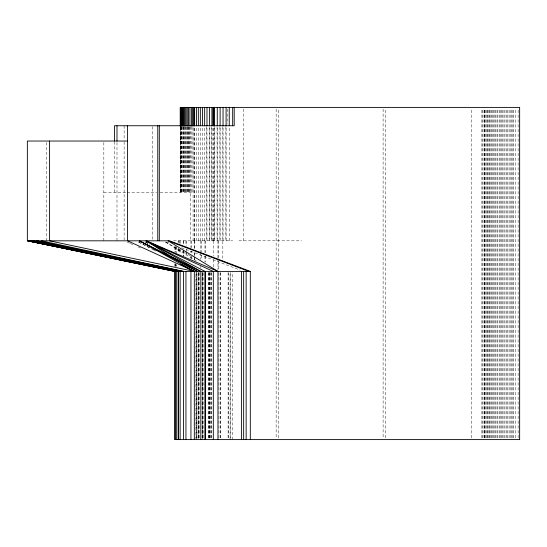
<?xml version="1.0" encoding="UTF-8"?>
<svg xmlns="http://www.w3.org/2000/svg" width="547" height="547" viewBox="0 0 547 547"><rect width="100%" height="100%" fill="white"/><g stroke="black" fill="none" stroke-linecap="round" stroke-linejoin="round"><path stroke-width="0.41" stroke-dasharray="2.73 2.05" d="M46.297 240.817L46.297 141.892M103.834 240.817L103.834 141.892M114.453 192.264L114.453 141.892M116.99 240.817L116.99 141.892M193.084 240.817L193.084 126.596M194.452 240.817L194.452 125.742M194.643 240.817L194.643 125.742M195.997 439.603L195.997 272.249M196.441 240.817L196.441 126.596M196.585 437.901L196.537 272.249M198.076 439.603L198.076 272.249M198.117 437.901L198.117 272.249M198.417 437.901L198.417 272.249M198.335 240.817L198.335 126.596M198.458 437.901L198.458 272.249M199.17 437.901L199.197 272.249M200.339 240.817L200.339 126.596M202.11 437.901L202.11 272.249M202.205 439.603L202.205 272.249M202.445 240.817L202.445 126.596M202.725 437.901L202.725 272.249M202.944 437.901L202.944 272.249M203.012 437.901L203.012 272.249M204.653 240.817L204.653 125.742M206.971 240.817L206.971 126.596M208.455 437.901L208.455 272.249M208.646 437.901L208.646 272.249M209.392 240.817L209.392 126.596M209.658 437.901L209.658 272.249M209.733 437.901L209.733 272.249M209.843 437.901L209.843 272.249M210.759 437.901L210.759 272.249M211.142 437.901L211.142 272.249M211.272 437.901L211.272 272.249M211.915 240.817L211.915 126.596M212.988 240.817L212.988 126.596M213.686 240.817L213.686 125.742M214.54 240.817L214.54 125.742M217.275 240.817L217.275 126.596M218.923 437.901L218.923 272.249M220.113 240.817L220.113 126.596M220.585 437.901L220.585 272.249M220.776 437.901L220.776 272.249M223.053 240.817L223.053 125.742M226.096 240.817L226.096 125.742M228.099 437.901L228.099 272.249M228.297 437.901L228.297 272.249M229.241 240.817L229.241 126.596M230.102 439.603L230.102 272.249M230.26 437.901L230.26 272.249M232.338 439.603L232.338 272.249M243.661 240.817L243.661 109.092M278.628 437.901L278.628 109.106M385.594 437.901L385.594 109.106M471.576 437.901L471.555 109.106M481.88 437.901L481.88 109.106M482.529 437.901L482.529 109.106M484.013 437.901L484.013 109.106M484.211 437.901L484.211 109.106M484.642 437.901L484.642 109.106M485.586 437.901L485.586 109.106M486.256 437.901L486.256 109.106M487.254 437.901L487.254 109.106M487.958 437.901L487.958 109.106M489.018 437.901L489.018 109.106M489.756 437.901L489.756 109.106M490.871 437.901L490.871 109.106M491.65 437.901L491.65 109.106M492.82 437.901L492.82 109.106M493.633 437.901L493.633 109.106M494.864 437.901L494.864 109.106M495.712 437.901L495.712 109.106M496.997 437.901L496.997 109.106M497.886 437.901L497.886 109.106M499.22 437.901L499.22 109.106M500.149 437.901L500.149 109.106M501.544 437.901L501.544 109.106M502.508 437.901L502.508 109.106M503.951 437.901L503.951 109.106M504.956 437.901L504.956 109.106M506.46 437.901L506.46 109.106M507.5 437.901L507.5 109.106M509.059 437.901L509.059 109.106M510.132 437.901L510.132 109.106M511.746 437.901L511.746 109.106M512.86 437.901L512.86 109.106M513.537 437.901L513.537 109.106M515.677 437.901L515.677 109.106M518.118 437.901L518.118 109.106M103.834 192.264L126.302 192.264M127.136 192.264L156.763 192.264M160.107 192.264L193.084 192.264M173.549 240.817L232.68 240.817M238.916 240.817L301.575 240.817M166.527 242.027L169.7 243.237M181.59 247.777L240.283 270.184M127.253 242.171L129.598 243.196M130.377 243.531L134.288 245.234M138.2 246.929L140.545 247.948M145.659 241.931L147.929 243.053M145.639 242.006L147.902 243.196M138.74 242.006L150.042 247.962M153.057 249.555L156.066 251.141M138.535 242.006L155.874 251.141M165.591 242.054L187.224 254.04M187.97 254.451L192.448 256.933M145.57 242.123L149.953 244.748M165.529 242.143L198.151 262.088M383.112 109.106L383.112 437.901M276.146 109.106L276.146 437.901M227.586 109.065L227.586 124.073M225.877 126.596L225.877 240.817M222.841 126.596L222.827 261.842M219.908 126.596L219.908 240.817M218.554 240.817L218.554 257.808M218.554 261.206L218.554 269.698M217.959 240.817L217.959 257.808M217.959 258.656L217.959 269.698M217.077 126.596L217.077 240.817M214.349 126.596L214.349 240.817M213.378 240.817L213.323 256.105M213.378 259.504L213.323 267.148M211.73 126.596L211.73 240.817M209.214 126.596L209.214 240.817M206.8 126.596L206.8 240.817M205.549 240.817L205.549 252.707M205.549 256.105L205.549 262.054M204.975 240.817L204.975 252.707M204.975 256.105L204.975 262.054M201.344 240.817L201.344 251.859M201.344 255.258L201.344 259.504M200.824 240.817L200.824 251.859M200.824 252.707L200.824 259.504M200.824 266.3L200.824 268.003M194.486 240.817L194.486 249.309M194.486 252.707L194.486 256.105M194.486 256.953L194.486 260.351M194.315 240.817L194.315 249.309M194.315 252.707L194.315 256.105M194.315 256.953L194.315 260.351M192.961 126.918L192.961 192.264M191.375 126.918L191.375 192.264M191.361 240.817L191.361 247.613M191.361 251.011L191.361 252.707M191.361 256.105L191.361 258.656M190.937 240.817L190.937 247.613M190.937 251.011L190.937 252.707M190.937 256.105L190.937 258.656M190.609 126.596L190.609 240.817M189.898 126.918L189.898 192.264M189.795 126.918L189.795 192.264M188.524 126.918L188.524 192.264M188.428 126.918L188.428 192.264M187.259 126.918L187.259 192.264M187.17 126.918L187.17 192.264M186.281 240.817L186.281 245.911M186.281 249.309L186.281 251.011M186.281 251.859L186.281 256.105M186.096 126.918L186.096 192.264M186.014 126.918L186.014 192.264M185.946 240.817L185.946 245.063M185.946 251.011L185.946 256.105M185.036 126.918L185.036 192.264M184.968 126.918L184.968 192.264M184.024 126.918L184.086 192.264M183.655 240.817L183.655 245.063M183.655 250.157L183.655 256.105M183.471 240.817L183.471 245.063M183.471 250.157L183.471 256.105M183.238 126.918L183.238 192.264M183.183 126.918L183.183 192.264M182.445 126.918L182.5 192.264M181.864 126.918L181.864 192.264M181.823 126.918L181.823 192.264M181.296 126.918L181.33 192.264M180.879 126.918L180.907 192.264M180.36 126.918L180.373 192.264M180.257 126.918L180.264 192.264M180.141 240.817L180.141 243.36M180.141 249.309L180.141 253.555M179.676 240.817L179.676 243.36M179.676 249.309L179.676 253.555M178.192 240.817L178.192 242.512M178.192 248.461L178.192 252.707M178.144 240.817L178.144 242.512M178.144 248.461L178.144 252.707M176.305 246.759L176.305 252.707M176.305 264.604L176.305 266.3M175.949 246.759L175.949 252.707M175.949 264.604L175.949 266.3M175.3 246.759L175.3 251.859M175.3 263.75L175.3 266.3M175.204 246.759L175.204 251.859M175.204 263.75L175.204 266.3M174.76 246.759L174.753 251.859M174.76 263.75L174.753 266.3M152.504 126.596L152.504 239.962M124.128 125.742L124.128 140.189M124.128 141.892L124.128 239.962M196.127 272.249L196.154 439.603L196.168 272.249M180.585 192.264L180.585 126.918L180.565 192.264"/><path stroke-width="0.82" d="M49.462 141.037L49.462 240.817L194.315 271.401L194.315 439.603M127.567 125.742L127.567 240.817L194.315 271.401L139.362 240.817L200.824 271.401L200.824 439.603M157.775 240.817L157.775 125.742M159.307 240.817L159.307 125.742M175.204 439.603L175.204 271.394M176.305 439.603L176.305 271.394L178.137 271.367L178.479 271.401L178.479 439.603M178.144 439.603L178.144 271.401L36.601 240.817L183.471 271.401L183.471 439.603M180.141 439.603L180.141 271.401L36.601 240.817M185.946 439.603L185.946 271.401M190.937 439.603L190.937 271.401M204.975 439.603L204.975 271.401L146.193 240.817L171.204 256.687L197.57 271.401L139.362 240.817M205.337 439.603L205.337 271.401M213.323 439.603L213.323 271.401L146.193 240.817L200.824 271.401M217.959 439.603L217.959 271.401L168.1 240.817L248.769 271.394L250.3 271.394L250.3 439.603M241.473 439.603L241.473 271.401M243.654 439.603L243.654 271.401M246.15 439.603L246.15 271.401L248.769 271.394L174.753 271.394L27.569 240.817L178.144 271.401L29.319 240.817M127.567 141.037L27.35 141.037L27.35 240.817L169.625 240.817L250.3 271.394M30.03 240.817L178.144 271.401L33.976 240.817M31.781 240.817L178.144 271.401M82.672 251.825L84.334 252.174M98.494 255.141L101.824 255.846M103.492 256.194L105.154 256.543M119.314 259.51L125.981 260.912M135.136 262.833L144.299 264.755M150.965 266.157L165.126 269.124M166.787 269.473L175.115 271.223L27.849 240.817L174.753 271.394L174.753 439.603L519.65 439.603L519.65 107.397L180.257 107.397L180.264 126.063M41.367 240.817L183.471 271.401M146.193 240.817L217.959 271.401M180.749 264.249L194.315 271.401M234.205 107.397L234.205 125.742L114.453 125.742L114.453 141.037M232.68 107.397L232.68 125.742M229.241 107.397L229.241 125.742M226.096 107.397L226.096 125.742M223.053 107.397L223.053 125.742M220.113 107.397L220.113 125.742M217.275 107.397L217.275 125.742M214.54 107.397L214.54 125.742M213.686 107.397L213.686 125.742M212.988 107.397L212.988 125.742M211.915 107.397L211.915 125.742M209.392 107.397L209.392 125.742M206.971 107.397L206.971 125.742M204.653 107.397L204.653 125.742M202.445 107.397L202.445 125.742M200.339 107.397L200.339 125.742M198.335 107.397L198.335 125.742M196.441 107.397L196.441 125.742M194.643 107.397L194.643 125.742M194.452 107.397L194.452 125.742M193.084 107.397L193.084 125.742M192.961 107.397L192.961 126.063M191.375 107.397L191.375 126.063M189.898 107.397L189.898 126.063M188.524 107.397L188.524 126.063M187.259 107.397L187.259 126.063M186.096 107.397L186.096 126.063M185.036 107.397L185.036 126.063M184.086 107.397L184.086 126.063M183.238 107.397L183.238 126.063M182.5 107.397L182.5 126.063M181.864 107.397L181.864 126.063M181.33 107.397L181.33 126.063M180.907 107.397L180.907 126.063M180.36 107.397L180.373 126.063M116.99 125.742L116.99 141.037M180.585 126.063L180.585 107.397L180.565 126.063"/></g></svg>
